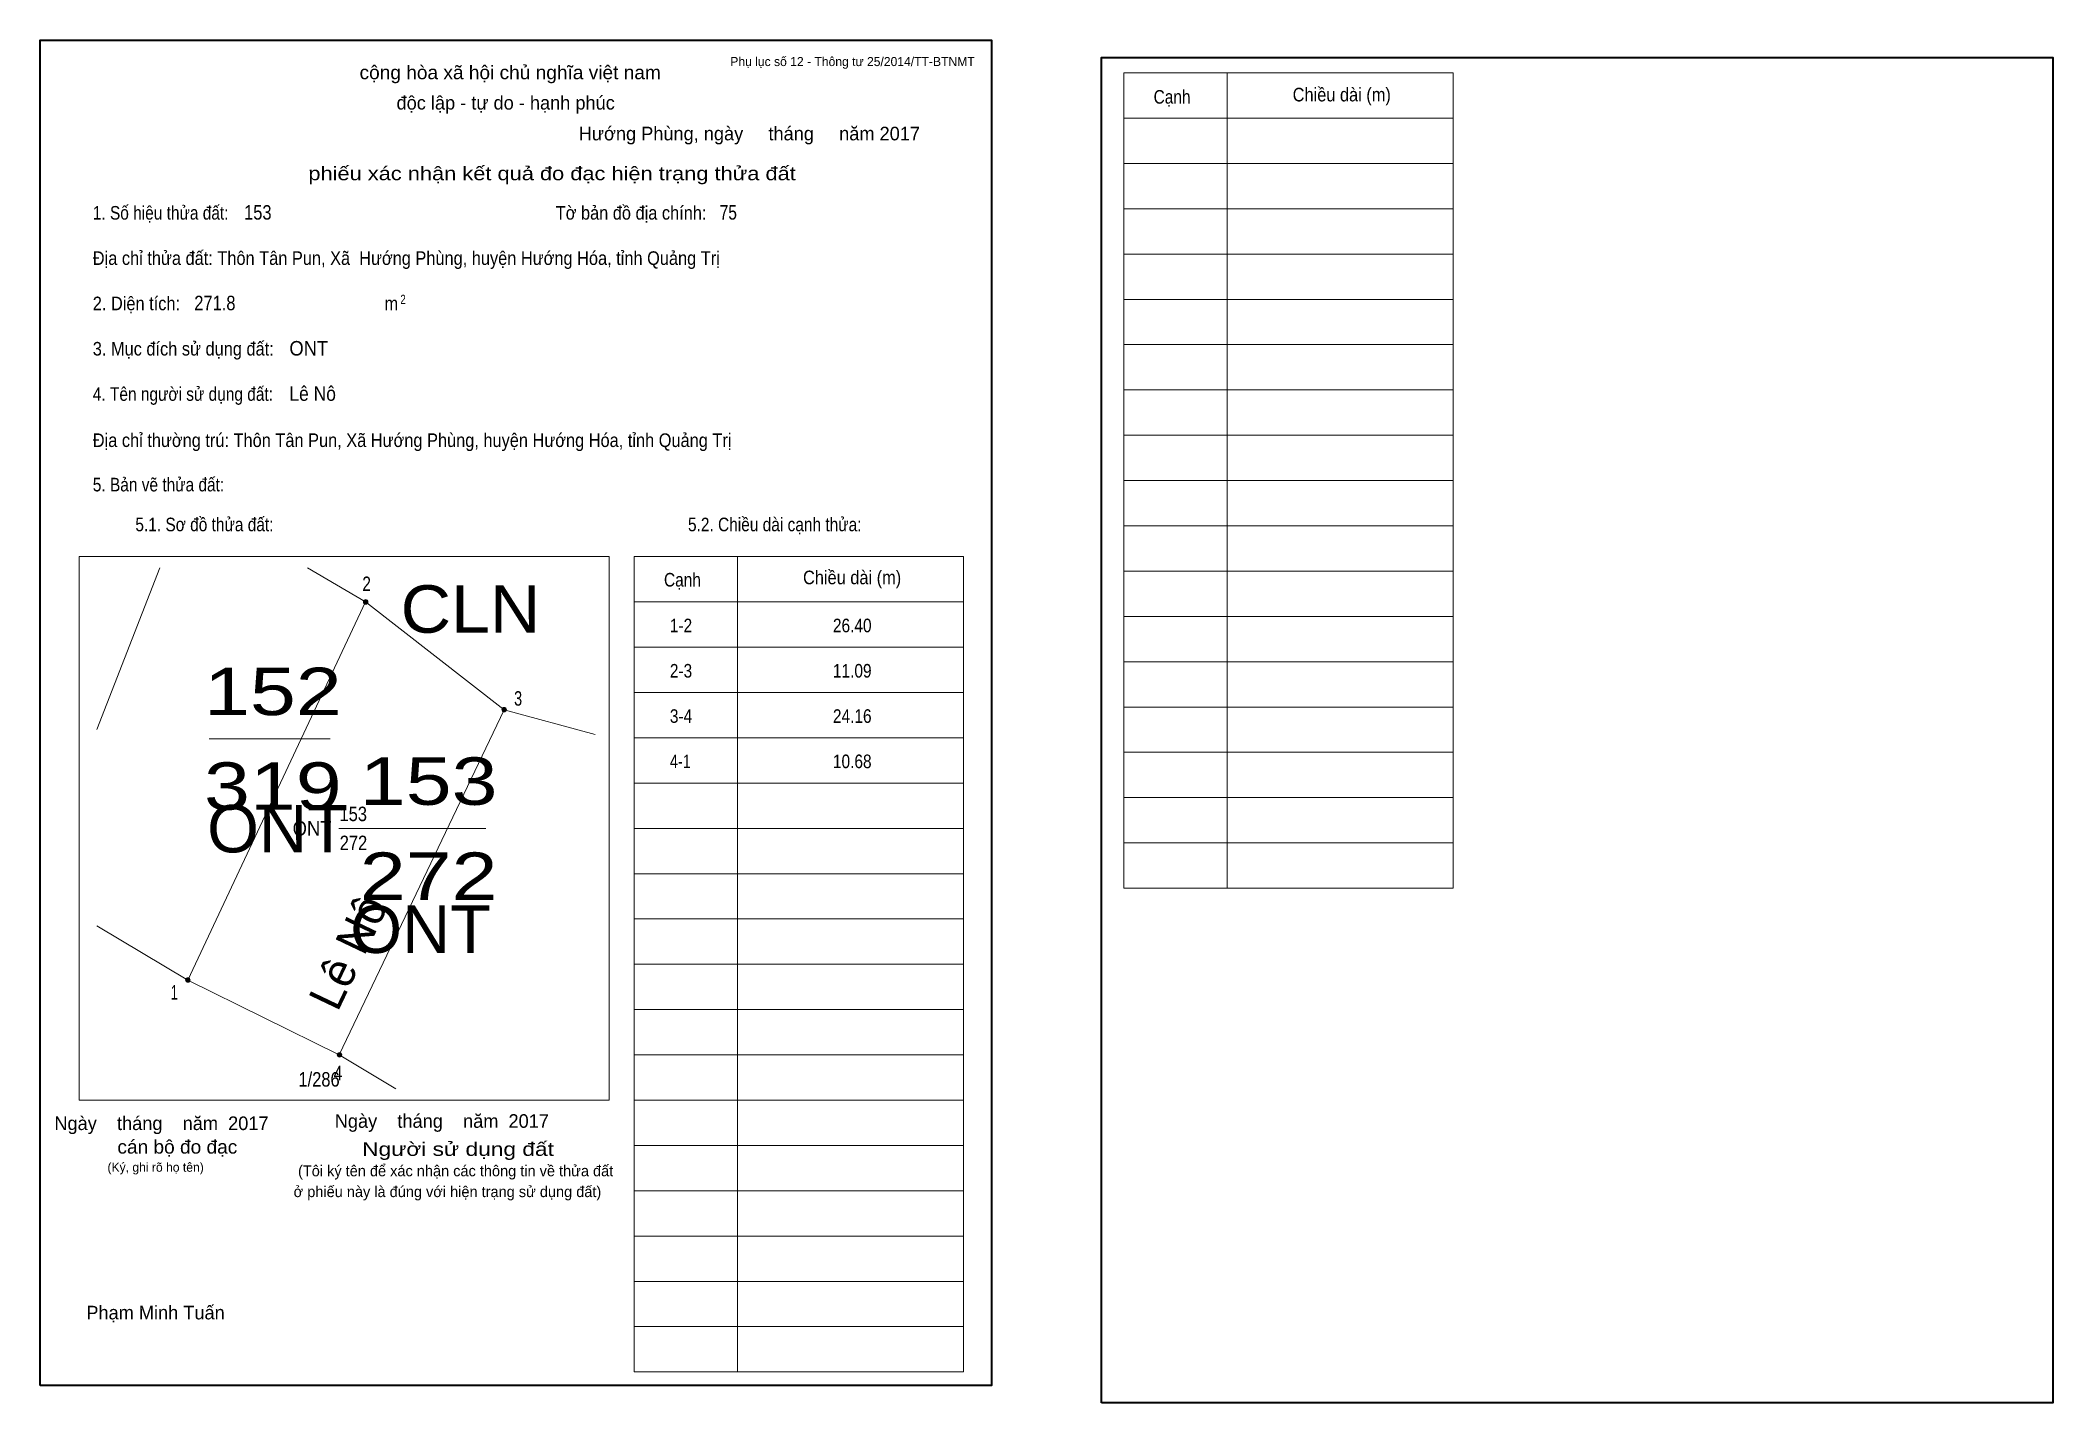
# Model space of a CAD drawing. Header units: centimetres. Extents: x 0 to 44.4, y -0.4 to 29.7.
import ezdxf
from ezdxf.enums import TextEntityAlignment as Align

# ---------------------------------------------------------------- set-up
doc = ezdxf.new("R2010")
doc.units = ezdxf.units.CM
doc.header["$LTSCALE"] = 0.12
for name, color, linetype, lineweight in [('13', 7, 'Continuous', 13), ('32', 7, 'Continuous', 13), ('33', 7, 'Continuous', 13), ('6', 7, 'Continuous', 13), ('63', 7, 'Continuous', 13)]:
    doc.layers.add(name, color=color, linetype=linetype, lineweight=lineweight)
for name, color, linetype in [('2', 7, 'Continuous'), ('30', 7, 'Continuous'), ('34', 7, 'Continuous')]:
    doc.layers.add(name, color=color, linetype=linetype)

msp = doc.modelspace()

# ---------------------------------------------------------------- hatches: boundary and pattern name
at = {"layer": '32'}
for points in [[(7.2333, 17.3, 1), (7.1333, 17.3, 1)], [(10.2906, 14.9205, 1), (10.1906, 14.9205, 1)], [(3.3094, 8.9527, 1), (3.2094, 8.9527, 1)], [(6.6567, 7.3, 1), (6.5567, 7.3, 1)]]:
    msp.add_hatch(color=256, dxfattribs=at).paths.add_polyline_path(points)

# ---------------------------------------------------------------- linework, layer by layer
at = {"layer": '13'}
for p, q in [((3.73, 14.28), (6.4, 14.28)), ((7.17, 12.3), (9.84, 12.3))]:
    msp.add_line(p, q, dxfattribs=at)
at = {"layer": '32'}
for centre in [(7.1833, 17.3), (10.2406, 14.9205), (3.2594, 8.9527), (6.6067, 7.3)]:
    msp.add_circle(centre, 0.05, dxfattribs=at)
at = {"layer": '33'}
msp.add_line((6.59, 12.3), (7.23, 12.3), dxfattribs=at)
at = {"layer": '6'}
for p, q in [((1.25, 14.48), (2.64, 18.05)), ((7.18, 17.3), (3.26, 8.95)), ((6.6, 7.3), (10.24, 14.92)), ((3.26, 8.95), (1.25, 10.15)), ((6.6, 7.3), (3.26, 8.95)), ((7.85, 6.55), (6.6, 7.3))]:
    msp.add_line(p, q, dxfattribs=at)
msp.add_lwpolyline([(12.25, 14.37), (10.24, 14.92), (7.18, 17.3), (5.9, 18.05)], dxfattribs=at)
at = {"layer": '63'}
for p, q in [((23.92, 28.98), (31.19, 28.98)), ((23.92, 10.98), (23.92, 28.98)), ((26.2, 10.98), (26.2, 28.98)), ((31.19, 10.98), (31.19, 28.98)), ((23.92, 27.98), (31.19, 27.98)), ((23.92, 26.98), (31.19, 26.98)), ((23.92, 25.98), (31.19, 25.98)), ((23.92, 24.98), (31.19, 24.98)), ((23.92, 23.98), (31.19, 23.98)), ((23.92, 22.98), (31.19, 22.98)), ((23.92, 21.98), (31.19, 21.98)), ((23.92, 20.98), (31.19, 20.98)), ((23.92, 19.98), (31.19, 19.98)), ((23.92, 18.98), (31.19, 18.98)), ((0.86, 18.3), (12.56, 18.3)), ((0.86, 6.3), (0.86, 18.3)), ((12.56, 6.3), (12.56, 18.3)), ((13.11, 18.3), (20.38, 18.3)), ((13.11, 0.3), (13.11, 18.3)), ((15.39, 0.3), (15.39, 18.3)), ((20.38, 0.3), (20.38, 18.3)), ((23.92, 17.98), (31.19, 17.98)), ((13.11, 17.3), (20.38, 17.3)), ((23.92, 16.98), (31.19, 16.98)), ((13.11, 16.3), (20.38, 16.3)), ((23.92, 15.98), (31.19, 15.98)), ((13.11, 15.3), (20.38, 15.3)), ((23.92, 14.98), (31.19, 14.98)), ((13.11, 14.3), (20.38, 14.3)), ((23.92, 13.98), (31.19, 13.98)), ((13.11, 13.3), (20.38, 13.3)), ((23.92, 12.98), (31.19, 12.98)), ((13.11, 12.3), (20.38, 12.3)), ((23.92, 11.98), (31.19, 11.98)), ((13.11, 11.3), (20.38, 11.3)), ((23.92, 10.98), (31.19, 10.98)), ((13.11, 10.3), (20.38, 10.3)), ((13.11, 9.3), (20.38, 9.3)), ((13.11, 8.3), (20.38, 8.3)), ((13.11, 7.3), (20.38, 7.3)), ((0.86, 6.3), (12.56, 6.3)), ((13.11, 6.3), (20.38, 6.3)), ((13.11, 5.3), (20.38, 5.3)), ((13.11, 4.3), (20.38, 4.3)), ((13.11, 3.3), (20.38, 3.3)), ((13.11, 2.3), (20.38, 2.3)), ((13.11, 1.3), (20.38, 1.3)), ((13.11, 0.3), (20.38, 0.3))]:
    msp.add_line(p, q, dxfattribs=at)
at = {"layer": '63', "lineweight": 35}
for points in [[(0, 0), (0, 29.7), (21, 29.7), (21, 0)], [(23.43, -0.38), (23.43, 29.32), (44.43, 29.32), (44.43, -0.38)]]:
    msp.add_lwpolyline(points, close=True, dxfattribs=at)

# ---------------------------------------------------------------- texts
at = {"layer": '13'}
for s, width, p in [('CLN', 1.1, (11.04, 16.62)), ('ONT', 1.05, (6.79, 11.77)), ('ONT', 1.05, (9.95, 9.55))]:
    msp.add_text(s, height=1.048, dxfattribs=dict(at, width=width)).set_placement(p, align=Align.RIGHT)
at = {"layer": '13', "width": 1.3}
for s, p in [('152', (5.135, 14.8)), ('319', (5.135, 12.71)), ('153', (8.575, 12.82)), ('272', (8.575, 10.72))]:
    msp.add_text(s, height=1.048, dxfattribs=at).set_placement(p, align=Align.CENTER)
at = {"layer": '2'}
msp.add_text('Lê Nô', height=0.7337, rotation=64.507, dxfattribs=at).set_placement((7.1275, 9.4121), align=Align.CENTER)
at = {"layer": '30'}
for s, height, width, p in [('1-2', 0.3, 0.85, (13.9, 16.63)), ('26.40', 0.3, 0.85, (17.5, 16.63)), ('2-3', 0.3, 0.85, (13.9, 15.63)), ('11.09', 0.3, 0.85, (17.5, 15.63)), ('3-4', 0.3, 0.85, (13.9, 14.63)), ('24.16', 0.3, 0.85, (17.5, 14.63)), ('4-1', 0.3, 0.8, (13.9, 13.63)), ('10.68', 0.3, 0.85, (17.5, 13.63)), ('1/286', 0.32, 0.85, (5.7, 6.6))]:
    msp.add_text(s, height=height, dxfattribs=dict(at, width=width)).set_placement(p)
at = {"layer": '32'}
for s, width, p in [('2', 0.8, (7.205, 17.54)), ('3', 0.75, (10.55, 15.01)), ('1', 0.65, (2.96, 8.52)), ('4', 0.8, (6.575, 6.74))]:
    msp.add_text(s, height=0.32, dxfattribs=dict(at, width=width)).set_placement(p, align=Align.CENTER)
at = {"layer": '33', "width": 0.95}
msp.add_text('ONT', height=0.32, dxfattribs=at).set_placement((6.43, 12.14), align=Align.RIGHT)
at = {"layer": '33', "width": 0.85}
for s, p in [('153', (6.91, 12.46)), ('272', (6.915, 11.82))]:
    msp.add_text(s, height=0.32, dxfattribs=at).set_placement(p, align=Align.CENTER)
at = {"layer": '34'}
for s, width, p in [('153', 0.85, (4.5, 25.74)), ('75', 0.8, (15, 25.74)), ('271.8', 0.85, (3.4, 23.74)), ('ONT', 0.95, (5.5, 22.74)), ('Lê Nô', 0.9, (5.5, 21.74))]:
    msp.add_text(s, height=0.32, dxfattribs=dict(at, width=width)).set_placement(p)
at = {"layer": '63'}
for s, height, p in [('Phụ lục số 12 - Thông tư 25/2014/TT-BTNMT', 0.2, (20.63, 29.13)), ('Ngày    tháng    năm  2017', 0.3, (5.04, 5.64)), ('Ngày    tháng    năm  2017', 0.3, (11.23, 5.69)), ('(Ký, ghi rõ họ tên)', 0.2, (3.61, 4.72))]:
    msp.add_text(s, height=height, dxfattribs=at).set_placement(p, align=Align.RIGHT)
at = {"layer": '63', "width": 1.05}
msp.add_text('cộng hòa xã hội chủ nghĩa việt nam', height=0.3, dxfattribs=at).set_placement((10.375, 28.84), align=Align.CENTER)
at = {"layer": '63'}
for s, height, p in [('độc lập - tự do - hạnh phúc', 0.3, (10.275, 28.17)), ('Hướng Phùng, ngày     tháng     năm 2017', 0.3, (15.655, 27.49)), ('(Tôi ký tên để xác nhận các thông tin về thửa đất ', 0.24, (9.215, 4.62)), ('ở phiếu này là đúng với hiện trạng sử dụng đất)', 0.24, (8.99, 4.16)), ('Phạm Minh Tuấn', 0.3, (2.545, 1.46))]:
    msp.add_text(s, height=height, dxfattribs=at).set_placement(p, align=Align.CENTER)
for s, height, width, p in [('Cạnh', 0.3, 0.85, (24.58, 28.3)), ('Chiều dài (m)', 0.3, 0.9, (27.65, 28.35)), ('1. Số hiệu thửa đất:', 0.3, 0.85, (1.16, 25.74)), ('Tờ bản đồ địa chính:', 0.3, 0.9, (11.38, 25.74)), ('Địa chỉ thửa đất: Thôn Tân Pun, Xã  Hướng Phùng, huyện Hướng Hóa, tỉnh Quảng Trị', 0.3, 0.9, (1.16, 24.74)), ('2. Diện tích:', 0.3, 0.9, (1.16, 23.74)), ('2', 0.2, 0.8, (7.95, 23.88)), ('m', 0.3, 0.9, (7.6, 23.74)), ('3. Mục đích sử dụng đất:', 0.3, 0.9, (1.16, 22.74)), ('4. Tên người sử dụng đất:', 0.3, 0.85, (1.16, 21.74)), ('Địa chỉ thường trú: Thôn Tân Pun, Xã Hướng Phùng, huyện Hướng Hóa, tỉnh Quảng Trị', 0.3, 0.9, (1.16, 20.72)), ('5. Bản vẽ thửa đất:', 0.3, 0.85, (1.16, 19.74)), ('5.1. Sơ đồ thửa đất:', 0.3, 0.85, (2.1, 18.86)), ('5.2. Chiều dài cạnh thửa:', 0.3, 0.85, (14.3, 18.86)), ('Cạnh', 0.3, 0.85, (13.77, 17.64)), ('Chiều dài (m)', 0.3, 0.9, (16.84, 17.69))]:
    msp.add_text(s, height=height, dxfattribs=dict(at, width=width)).set_placement(p)
for s, width, p in [('phiếu xác nhận kết quả đo đạc hiện trạng thửa đất', 1.2, (16.68, 26.61)), ('cán bộ đo đạc', 1.05, (4.35, 5.12)), ('Người sử dụng đất', 1.25, (11.34, 5.07))]:
    msp.add_text(s, height=0.3, dxfattribs=dict(at, width=width)).set_placement(p, align=Align.RIGHT)

doc.saveas('drawing.dxf')
